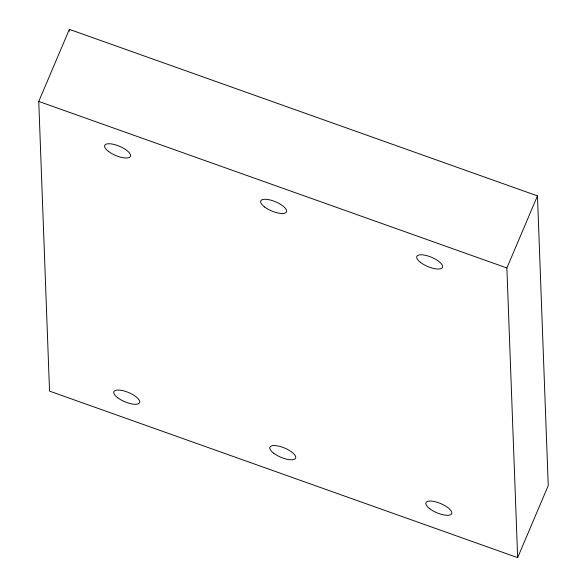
<?xml version="1.0" encoding="UTF-8"?>
<svg xmlns="http://www.w3.org/2000/svg" width="587" height="587" viewBox="0 0 587 587"><rect width="100%" height="100%" fill="white"/><g stroke="black" fill="none" stroke-linecap="round" stroke-linejoin="round"><path stroke-width="0.88" d="M38.757 101.426L69.347 29.35L537.465 195.889L548.243 485.574L517.653 557.65L49.535 391.111L38.757 101.426L506.874 267.966L517.653 557.65M506.874 267.966L537.465 195.889M69.347 29.35L69.42 31.177M273.733 453.245A13.971 4.982 23 0 0 295.4 458.557A13.971 4.982 23 0 0 279.221 446.245A13.971 4.982 23 0 0 273.733 453.245M429.772 508.76A13.971 4.982 23 0 0 451.44 514.065A13.971 4.982 23 0 0 435.261 501.753A13.971 4.982 23 0 0 429.772 508.76M108.529 151.446A13.971 4.982 23 0 0 130.197 156.751A13.971 4.982 23 0 0 114.025 144.439A13.971 4.982 23 0 0 108.529 151.446M117.694 397.737A13.971 4.982 23 0 0 139.361 403.042A13.971 4.982 23 0 0 123.182 390.729A13.971 4.982 23 0 0 117.694 397.737M264.568 206.954A13.971 4.982 23 0 0 286.236 212.267A13.971 4.982 23 0 0 270.064 199.954A13.971 4.982 23 0 0 264.568 206.954M420.608 262.47A13.971 4.982 23 0 0 442.275 267.775A13.971 4.982 23 0 0 426.103 255.47A13.971 4.982 23 0 0 420.608 262.47"/></g></svg>
